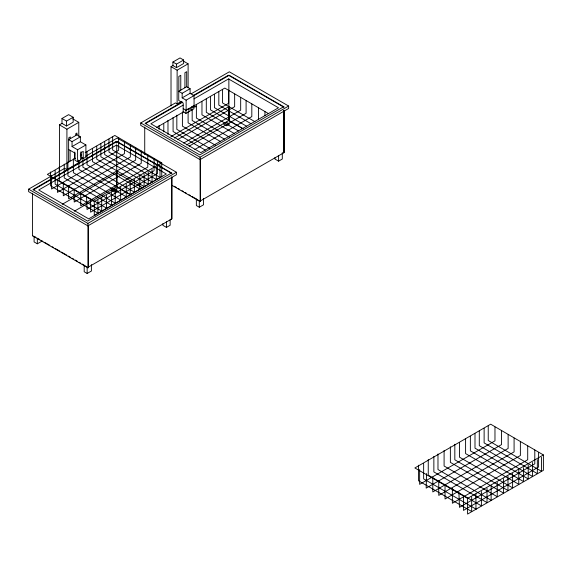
<?xml version="1.0" encoding="UTF-8"?>
<svg xmlns="http://www.w3.org/2000/svg" width="572" height="572" viewBox="0 0 572 572"><rect width="100%" height="100%" fill="white"/><g stroke="black" fill="none" stroke-linecap="round" stroke-linejoin="round"><path stroke-width="0.86" d="M57.743 179.358L57.414 192.364L124.46 153.654L124.46 141.313M426.548 473.509L426.176 488.123L501.508 444.623L501.508 430.759M74.517 158.172L74.81 151.995M61.99 123.395L61.99 118.49L68.64 114.65L73.166 117.26L73.166 122.165L66.516 126.004L61.99 123.395L59.431 124.868L59.431 171.614M61.99 118.49L66.516 121.1L73.166 117.26M172.916 65.551L172.916 62.033L180.03 57.929L183.626 60.01L183.626 63.528L176.519 67.632L172.916 65.551L171.021 66.645L171.021 105.87M172.916 62.033L176.519 64.114L183.626 60.01M59.431 124.868L66.917 129.193L78.779 122.344L78.779 136.401M171.021 66.645L177.12 70.17L188.109 63.821L188.109 87.766M70.106 150.329L70.106 160.753L68.633 161.604L68.633 139.639L76.941 134.835L80.359 136.808L80.359 141.763L72.051 146.561L72.051 141.613L80.359 136.808M189.11 108.373L191.885 109.967L191.885 106.771L193.894 105.613L193.894 108.809L185.95 113.392L183.183 111.79L183.183 103.046L178.743 100.486L178.743 91.313L186.686 86.729L190.104 88.703L190.104 93.286L182.161 97.869L182.161 93.286L190.104 88.703M72.051 146.561L77.592 149.757L85.9 144.959L85.9 157.071L83.226 158.623L81.009 157.343L81.009 151.702M75.454 158.187L47.347 174.417L94.273 201.508L161.74 162.841L161.74 176.505L94.273 215.458L94.273 201.508M80.266 155.405L81.589 154.647M85.192 152.567L114.815 135.464L161.74 162.841M191.041 93.908L229.329 71.8L288.631 106.035L288.631 108.487L200.05 159.631L140.755 125.397L140.755 122.944L175.454 102.91L177.12 103.868L181.517 101.33M85.757 156.17L117.174 138.031L176.469 172.265L176.469 174.717L87.895 225.861L28.6 191.627L28.6 189.175L64.7 168.332L66.917 169.612L78.779 162.763L78.779 160.124M80.395 159.266L82.69 157.944M68.633 149.449L75.004 153.124L75.004 160.274L77.592 161.769L80.917 159.845L80.917 152.703L83.226 151.365L83.226 158.623M182.125 101.938L145.095 123.316L199.778 154.883L283.362 106.943M192.921 95.703L228.407 75.218L283.812 107.2L284.184 106.993L229.236 75.268L186.129 100.164L186.129 110.303L183.183 108.594M145.56 123.581L182.59 102.202M33.405 189.811L117.081 141.499L172.022 173.223L171.657 173.43L116.252 141.448L32.94 189.547L87.616 221.114L171.207 173.173M183.154 105.126L150.858 123.774L200.822 152.624L278.5 107.772L228.535 78.929L193.922 98.906M186.129 110.303L194.072 105.713L194.072 95.581L190.104 93.286M156.471 127.527L183.827 111.733M188.789 108.866L190.14 108.087M193.686 106.042L224.789 88.081L268.497 113.606M170.928 136.601L228.7 103.246L228.7 90.633M174.41 138.066L228.871 106.628M228.407 106.892L229.208 106.964L229.208 120.828L229.236 106.742M62.255 204.297L116.717 172.858L142.807 187.923M116.252 173.123L117.053 173.194L116.595 172.923L116.595 186.787L74.381 211.161M177.649 139.589L234.649 106.685L234.649 94.065M183.676 143.071L240.676 110.16L240.676 97.547M186.536 144.93L228.75 120.556L243.172 128.85M32.568 193.243L32.568 235.828L32.94 235.621M117.053 187.058L117.081 172.093M189.089 146.196L246.096 113.292L246.096 100.672M194.816 149.506L251.816 116.595L251.816 103.975M34.098 236.336L34.098 241.935L37.33 243.801L41.491 241.405M140.755 122.944L200.05 157.178L288.631 106.035M28.6 189.175L87.895 223.409L176.469 172.265M283.362 152.481L283.812 152.745L283.812 110.532M200.515 200.851L284.184 152.531L284.184 110.325M171.664 185.156L200.143 201.594L200.515 201.38L200.515 158.909M88.36 267.081L172.022 218.761L172.022 177.434M32.568 235.828L87.988 267.825L88.36 267.61L88.36 225.139M275.01 157.486L275.01 159.08L278.607 161.161L282.303 159.03L282.303 152.631M199.306 207.236L199.306 200.836L196.353 199.127L196.353 205.527L199.306 207.236L203.553 204.783L203.553 198.384M162.848 223.716L162.848 225.311L166.452 227.391L170.149 225.261L170.149 219.662M87.151 273.466L87.151 267.067L84.198 265.358L84.198 271.757L87.151 273.466L91.398 271.014L91.398 264.614M467.589 498.391L543.4 454.947L543.4 470.306L467.589 514.071L467.589 498.391L414.864 467.953L490.676 424.188L543.4 454.947M191.72 107.071L195.967 106.807L193.894 105.613M183.533 61.183L188.109 63.821M254.962 121.693L222.572 102.953L222.572 89.654M229.208 106.964L228.75 106.692L228.75 120.556M251.101 123.745L218.826 105.112L218.826 91.813M246.704 126.283L214.428 107.65L214.428 94.351M178.743 91.313L182.161 93.286M242.8 128.543L210.525 109.903L210.525 96.611M226.205 122.143L229.529 124.06L226.576 125.769L223.252 123.845M182.161 97.869L186.129 100.164M238.574 130.974L206.306 112.341L206.306 99.049M234.241 133.476L201.966 114.843L201.966 101.551M229.422 137.151L196.382 118.068L196.382 104.776M224.446 139.139L192.171 120.506L192.171 109.474M220.384 141.477L188.109 122.844L188.109 111.812M215.444 145.216L182.404 126.14L182.404 111.976M209.881 148.434L176.834 129.358L176.834 115.186M205.362 150.15L173.087 131.517L173.087 117.346M72.794 118.883L78.779 122.344M174.346 186.272L176.655 187.609M178.192 188.495L179.737 189.382M182.039 190.719L183.583 191.606M185.121 192.492L186.658 193.386M188.967 194.716L190.512 195.603M192.049 196.496L196.668 199.163M80.359 141.763L85.9 144.959M68.633 139.639L72.051 141.613M116.595 186.787L131.009 195.081M171.15 218.747L171.657 218.976M101.837 211.097L55.155 184.141L55.155 170.57M34.477 236.508L36.022 237.394M37.559 238.288L39.868 239.618M41.406 240.505L42.95 241.398M44.487 242.285L49.871 245.395M52.181 246.725L53.725 247.619M55.262 248.505L59.881 251.172M61.419 252.059L66.81 255.169M68.347 256.063L70.656 257.393M72.194 258.279L73.731 259.173M75.275 260.06L77.585 261.39M79.122 262.283L80.659 263.17M82.204 264.057L84.513 265.394M476.09 509.166L423.645 478.886L423.645 463.635M458.894 492.185L459.459 507.335L534.791 463.842L534.791 449.978M86.529 195.982L87.03 209.466L154.082 170.756L154.082 158.415M541.448 457.271L541.448 471.242L488.238 440.526L488.238 425.911M538.588 452.531L538.588 467.031L463.47 510.403L463.47 495.895M537.337 459.652L537.337 473.623L484.127 442.9L484.127 428.285M532.503 462.441L532.503 476.412L479.293 445.688L479.293 431.073M528.206 464.914L528.206 478.886L474.996 448.169L474.996 433.555M527.706 445.888L527.706 459.752L452.373 503.246L452.373 488.416M523.573 467.596L523.573 481.567L470.363 450.843L470.363 436.236M520.377 441.656L520.377 455.519L445.037 499.013L445.037 484.184M518.754 469.927L518.754 484.284L465.594 453.596L465.594 438.981M514.085 438.023L514.085 451.887L438.753 495.381L438.753 480.559M512.612 473.473L512.612 487.83L459.459 457.142L459.459 442.528M508.129 434.584L508.129 448.448L432.797 491.941L432.797 477.119M507.979 476.147L507.979 490.504L454.826 459.809L454.826 444.244M503.524 478.721L503.524 493.071L450.371 462.383L450.371 446.818M497.247 482.346L497.247 496.696L444.094 466.008L444.094 450.436M494.973 426.991L494.973 440.855L419.641 484.348L419.641 469.519M491.133 485.871L491.133 500.228L437.98 469.541L437.98 453.968M487.015 488.252L487.015 502.602L433.862 471.914L433.862 456.349M481.402 491.491L481.402 505.848L428.249 475.16L428.249 459.588M475.954 493.979L475.954 509.087M471.664 496.961L471.664 511.468L418.511 480.78L418.511 465.208M283.762 110.846L283.762 152.788M278.607 155.563L278.607 161.161M264.936 111.554L264.936 115.651M258.487 107.829L258.487 119.569M228.871 78.807L228.871 107.157M200.05 157.178L200.143 201.594M188.917 111.683L188.917 108.487L185.95 110.196L185.95 113.392M186.686 86.729L186.686 71.686L184.928 72.701L184.928 87.738M180.773 90.14L180.773 75.318L178.836 76.433L178.836 91.263M177.12 70.17L177.12 103.868M176.519 64.114L176.519 67.632M171.657 176.762L171.607 219.019M167.982 120.299L167.982 134.47M166.452 221.793L166.452 227.391M163.792 123.981L163.792 131.789M160.003 164.908L160.003 177.349L112.648 150L112.648 137.001M159.123 125.411L159.123 129.401M157.457 160.689L157.457 173.595L90.605 212.191L90.605 199.285M156.342 167.024L156.342 179.458L108.987 152.116L108.987 139.11M152.045 169.505L152.045 181.939L104.683 154.597L104.683 141.599M148.22 171.714L148.22 184.148L100.865 156.807L100.865 143.801M147.776 154.776L147.776 167.117L80.724 205.827L80.724 192.628M144.73 127.013L144.73 154.519M144.094 174.095L144.094 186.529L96.74 159.188L96.74 146.182M141.248 151.008L141.248 163.349L74.203 202.059L74.203 188.86M139.804 176.176L139.804 188.946L92.5 161.633L92.5 148.634M135.65 147.776L135.65 160.117L68.604 198.827L68.604 185.635M134.341 179.329L134.341 192.106L87.03 164.793L87.03 151.787M130.352 144.716L130.352 157.057L63.306 195.767L63.306 182.575M130.223 181.703L130.223 194.48L82.911 167.167L82.911 158.051M126.255 183.998L126.255 196.775L78.943 169.462L78.943 160.339M120.663 187.223L120.663 200L73.359 172.687L73.359 158.83M118.64 137.952L118.64 150.293L51.594 189.003L51.594 175.811M116.717 145.038L116.717 173.387M116.252 141.448L116.252 143.079M115.222 190.362L115.222 203.139L67.918 175.826L67.918 161.969M111.561 192.478L111.561 205.255L64.25 177.942L64.25 164.085M106.564 195.367L106.564 208.137L59.259 180.831L59.259 166.967M101.716 197.583L101.716 211.025M97.898 200.236L97.898 213.142L50.593 185.828L50.593 171.972M87.988 225.232L87.988 267.825M87.895 223.409L87.895 225.861M77.592 149.757L77.592 161.769M76.941 134.835L76.941 133.026L75.74 133.719L75.74 135.528M70.327 138.66L70.327 136.901L68.804 137.78L68.804 139.539M66.917 129.193L66.917 169.612M66.516 121.1L66.516 126.004M37.33 238.202L37.33 243.801M116.373 145.159L38.703 190.004L88.667 218.854L166.345 174.002L116.373 145.159M114.05 188.374L111.09 190.076L114.414 191.999L117.374 190.29L114.05 188.374"/></g></svg>
